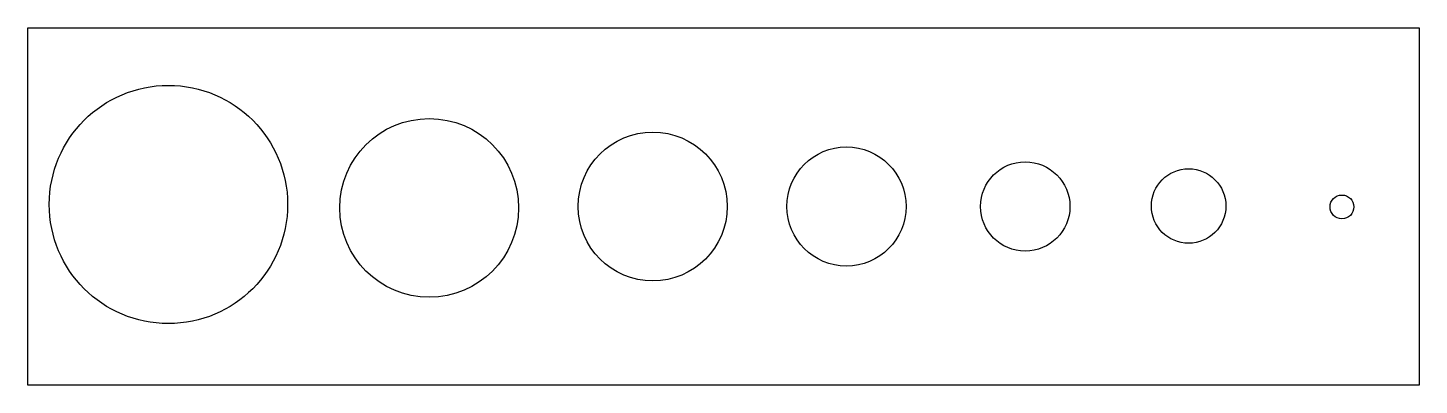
# Model space of a CAD drawing. Header units: inches. Extents: x -40 to 147, y -49 to -1.
import ezdxf

# ---------------------------------------------------------------- set-up
doc = ezdxf.new("R2010")
doc.units = ezdxf.units.IN
doc.header["$MEASUREMENT"] = 0

msp = doc.modelspace()

# ---------------------------------------------------------------- linework, layer by layer
for p, q in [((-40.22, -0.79), (146.54, -0.79)), ((-40.22, -48.79), (-40.22, -0.79)), ((146.54, -0.79), (146.54, -48.79)), ((146.54, -48.79), (-40.22, -48.79))]:
    msp.add_line(p, q)
for centre, radius in [((-21.34, -24.52), 16), ((13.66, -24.98), 12), ((43.66, -24.79), 10), ((69.66, -24.79), 8), ((93.66, -24.79), 6), ((115.59, -24.73), 5), ((136.17, -24.85), 1.6)]:
    msp.add_circle(centre, radius)

doc.saveas('drawing.dxf')
